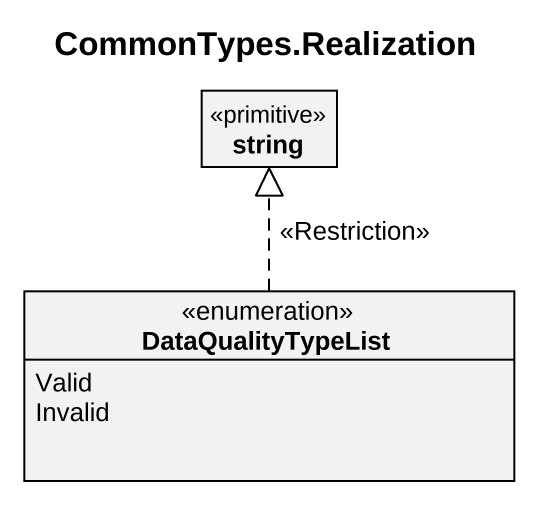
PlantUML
@startuml
title CommonTypes.Realization
hide circle
hide empty members
class string <<primitive>>
enum DataQualityTypeList {
  Valid
  Invalid
}
DataQualityTypeList .up.|> string : <<Restriction>>
@enduml
